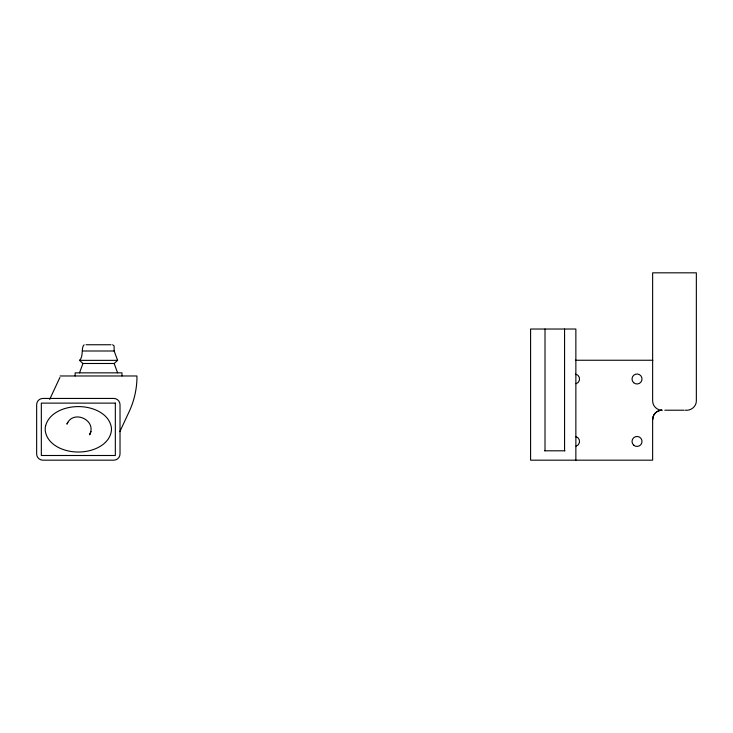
<?xml version="1.0" encoding="UTF-8"?>
<svg xmlns="http://www.w3.org/2000/svg" width="733" height="733" viewBox="0 0 733 733"><rect width="100%" height="100%" fill="white"/><g stroke="black" fill="none" stroke-linecap="round" stroke-linejoin="round"><path stroke-width="1.1" d="M136.97 376.799C136.924 388.664 134.304 400.511 129.329 411.286L119.836 431.636M112.607 344.748L114.11 345.903L114.165 350.997L117.601 360.361L114.165 363.486L82.948 363.486L79.512 360.361C83.764 356.779 80.832 347.625 84.103 344.803M79.512 372.85L82.948 363.486M89.875 434.083C96.564 419.982 73.327 409.454 67.134 423.775L67.821 422.309M59.904 377.468L49.652 399.458M67.308 423.408L66.969 424.15M90.049 433.716L89.536 434.825L91.084 431.508M86.063 344.748L111.04 344.748M82.948 350.997L114.165 350.997M575.451 360.251L652.865 360.251M79.512 360.361L117.601 360.361M60.115 375.974L136.97 375.974M664.84 410.214L684.146 410.214M685.291 410.214C690.834 410.966 696.432 406.586 696.35 400.85L696.35 272.823L652.636 272.823L652.636 400.85A9.364 9.346 -90 0 0 661.981 410.214A9.364 9.364 0 0 0 652.636 419.588A9.373 9.355 -90 0 1 661.981 410.223M544.628 450.804L564.951 450.804M114.165 363.486L117.601 372.85M652.636 418.057L652.636 460.177L530.591 460.177L530.591 329.025L575.863 329.025L575.863 460.177M564.566 329.025L564.566 450.804M545.013 329.025L545.013 450.804M121.971 375.974L121.971 372.85L75.142 372.85L75.142 375.974M575.634 374.105A4.994 4.994 0 0 1 576.092 383.753M575.634 436.556A4.994 4.994 0 0 1 576.092 446.195M45.657 425.589L45.373 427.064A15.631 15.631 0 0 0 45.373 431.517C47.672 444.134 61.343 450.456 72.924 451.72A48.057 48.057 0 0 0 83.718 451.72C95.308 450.474 108.979 444.152 111.297 431.535A15.631 15.631 0 0 0 111.306 427.082C108.997 414.475 95.336 408.144 83.745 406.888A48.057 48.057 0 0 0 72.952 406.888C61.764 408.144 48.928 413.852 45.657 425.589M113.78 398.44L42.899 398.44A6.249 6.249 0 0 0 36.65 404.689L36.65 453.929A6.249 6.249 0 0 0 42.899 460.177L113.78 460.177A6.249 6.249 0 0 0 120.02 453.929L120.02 404.689A6.249 6.249 0 0 0 113.78 398.44M115.338 403.123L41.332 403.123L41.332 455.495L115.338 455.495L115.338 403.123M633.66 382.69A4.994 4.994 0 0 0 641.906 380.051A4.994 4.994 0 0 0 635.502 374.233A4.994 4.994 0 0 0 633.66 382.69M633.66 445.142A4.994 4.994 0 0 0 641.906 442.503A4.994 4.994 0 0 0 635.502 436.685A4.994 4.994 0 0 0 633.66 445.142"/></g></svg>
